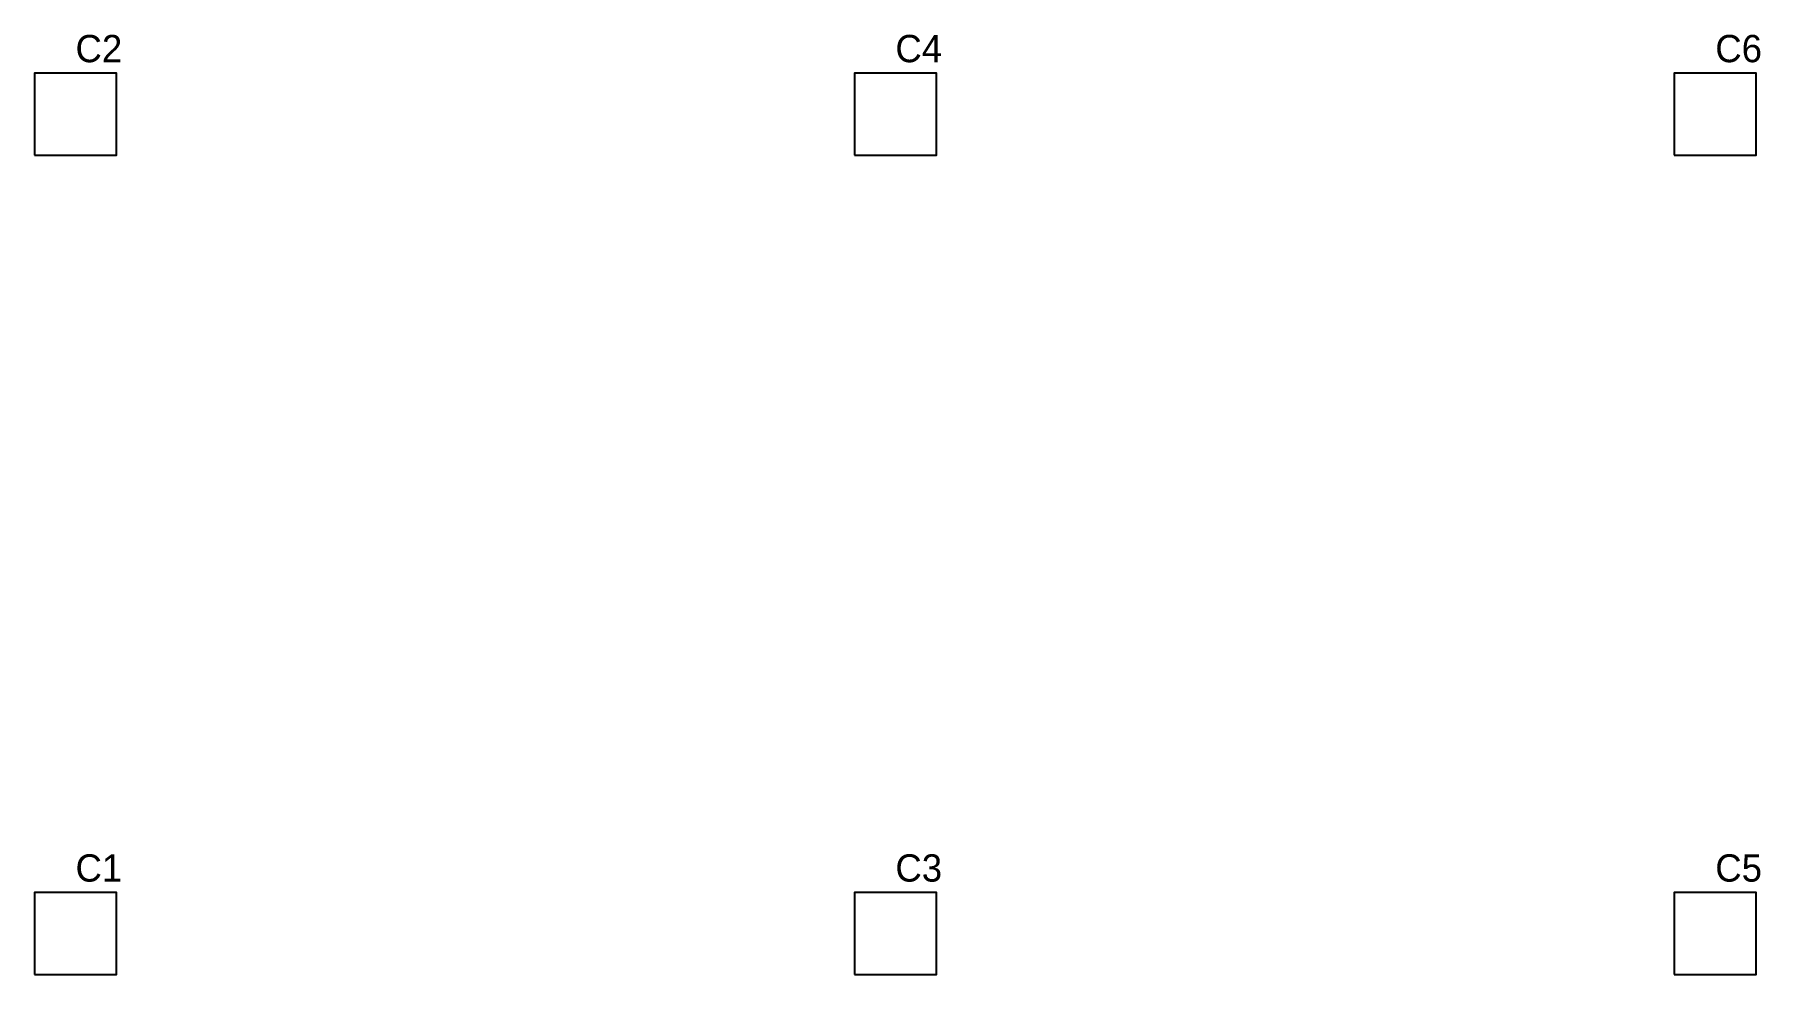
# Model space of a CAD drawing. Header units: millimetres. Extents: x 3700 to 16331, y 3700 to 10583.
import ezdxf

# ---------------------------------------------------------------- set-up
doc = ezdxf.new("R2010")
doc.units = ezdxf.units.MM
doc.layers.add('A-TEXT', color=7, linetype='Continuous')
doc.layers.add('S-COL', color=1, linetype='Continuous')

msp = doc.modelspace()

# ---------------------------------------------------------------- linework, layer by layer
at = {"layer": 'S-COL'}
for points in [[(3700, 9700), (4300, 9700), (4300, 10300), (3700, 10300)], [(9700, 9700), (10300, 9700), (10300, 10300), (9700, 10300)], [(15700, 9700), (16300, 9700), (16300, 10300), (15700, 10300)], [(3700, 3700), (4300, 3700), (4300, 4300), (3700, 4300)], [(9700, 3700), (10300, 3700), (10300, 4300), (9700, 4300)], [(15700, 3700), (16300, 3700), (16300, 4300), (15700, 4300)]]:
    msp.add_lwpolyline(points, close=True, dxfattribs=at)

# ---------------------------------------------------------------- texts
at = {"layer": 'A-TEXT'}
for s, p in [('C2', (4000, 10380)), ('C4', (10000, 10380)), ('C6', (16000, 10380)), ('C1', (4000, 4380)), ('C3', (10000, 4380)), ('C5', (16000, 4380))]:
    msp.add_text(s, height=200, dxfattribs=at).set_placement(p)

doc.saveas('drawing.dxf')
